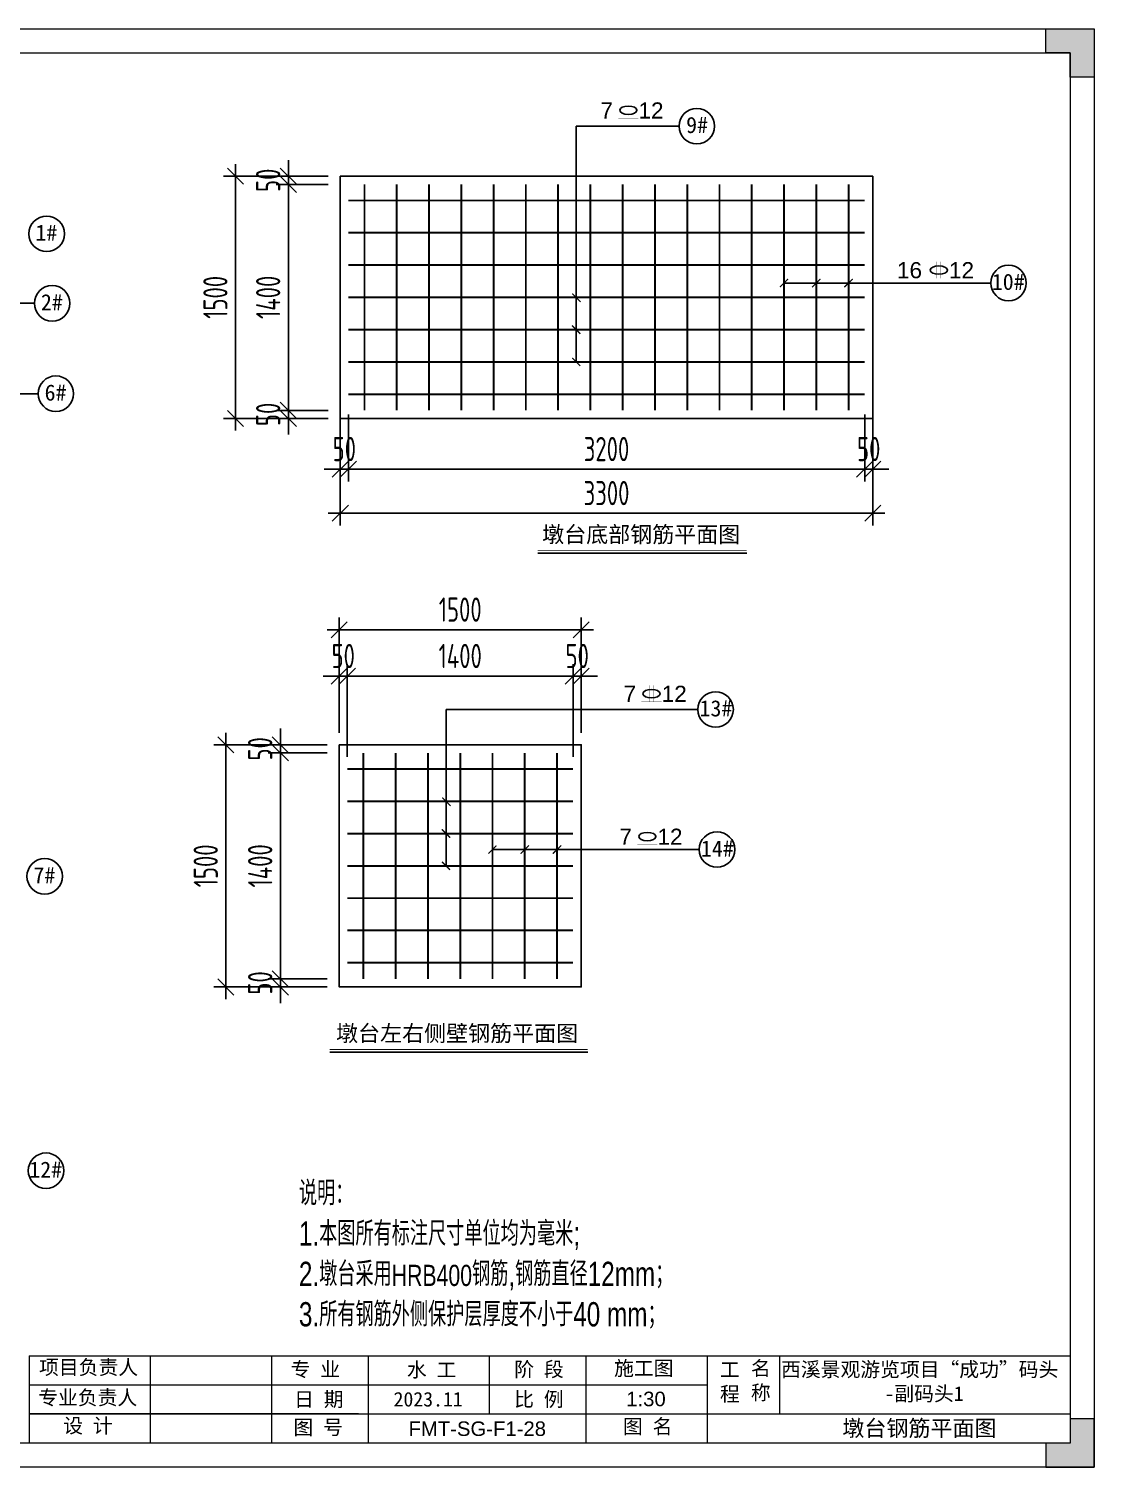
# Model space of a CAD drawing. Header units: millimetres. Extents: x 136606 to 1229059, y 82794 to 127566.
# Drawn here: x 998737 to 1005340, y 118656 to 127566 of the extents above; entities that cross this region are included whole.
import ezdxf
from ezdxf import colors
from ezdxf.entities.mleader import LeaderData, LeaderLine
from ezdxf.math import Vec2, Vec3

# ---------------------------------------------------------------- set-up
doc = ezdxf.new("R2010")
doc.units = ezdxf.units.MM
for name, color, linetype in [('00打印图框', 255, 'Continuous'), ('Frame and TB', 7, 'Continuous'), ('标识', 20, 'Continuous')]:
    doc.layers.add(name, color=color, linetype=linetype)
doc.layers.add('图框', color=7, linetype='Continuous', lineweight=13)
doc.layers.add('文本', color=3, linetype='Continuous', lineweight=13)
doc.styles.add('Arial', font='arial.ttf')
doc.styles.add('hztxt', font='ros1.shx', dxfattribs={"width": 0.8, "bigfont": 'hztxt.shx'})
doc.styles.get("Standard").update_dxf_attribs({"font": 'arial.ttf'})
doc.dimstyles.new('DIM-50', dxfattribs={"dimscale": 50, "dimtxt": 3, "dimasz": 2, "dimexe": 1.5, "dimexo": 1.5, "dimgap": 1, "dimtad": 1, "dimdec": 1, "dimdsep": 46, "dimtxsty": 'hztxt', "dimblk": 'OBLIQUE', "dimcen": 0, "dimdle": 1.5, "dimclrd": 9, "dimclre": 9, "dimclrt": 2, "dimadec": 1, "dimazin": 0, "dimtfac": 1, "dimtdec": 1, "dimtix": 1, "dimtmove": 2, "dimatfit": 3, "dimldrblk": 'OBLIQUE', "dimfxl": 15, "dimtolj": 1, "dimtzin": 0, "dimarcsym": 1})

# ---------------------------------------------------------------- blocks, each defined once
blk = doc.blocks.new('_Oblique')
at = {"color": 0, "linetype": 'ByBlock', "lineweight": -2}
blk.add_line((-0.5, -0.5), (0.5, 0.5), dxfattribs=at)
blk = doc.blocks.new('*D1907')
at = {"color": 9, "lineweight": -2, "transparency": 16777216}
for p, q in [((1000710.8, 123205.7), (1000710.8, 123630.6)), ((1002110.8, 123055.7), (1002110.8, 123630.6)), ((1000635.8, 123555.6), (1002185.8, 123555.6))]:
    blk.add_line(p, q, dxfattribs=at)
at = {"layer": 'Defpoints', "color": 0, "transparency": 16777216}
for p in [(1002110.8, 123555.6), (1000710.8, 123130.7, 0), (1002110.8, 122980.7, 0)]:
    blk.add_point(p, dxfattribs=at)
at = {"color": 9, "lineweight": -2, "transparency": 16777216, "xscale": 100, "yscale": 100, "zscale": 100, "rotation": 180}
blk.add_blockref('_Oblique', (1000710.8, 123555.6), dxfattribs=at)
at = {"color": 9, "lineweight": -2, "transparency": 16777216, "xscale": 100, "yscale": 100, "zscale": 100}
blk.add_blockref('_Oblique', (1002110.8, 123555.6), dxfattribs=at)
at = {"color": 2, "transparency": 16777216, "insert": (1001410.8, 123680.6), "char_height": 150, "attachment_point": 5, "style": 'hztxt'}
blk.add_mtext('\\A1;1400', dxfattribs=at)
blk = doc.blocks.new('*D1908')
at = {"color": 9, "lineweight": -2, "transparency": 16777216}
for p, q in [((1000660.8, 123205.7), (1000660.8, 123918.2)), ((1002160.8, 123205.7), (1002160.8, 123918.2)), ((1002235.8, 123843.2), (1000585.8, 123843.2))]:
    blk.add_line(p, q, dxfattribs=at)
at = {"layer": 'Defpoints', "color": 0, "transparency": 16777216}
for p in [(1000660.8, 123843.2), (1000660.8, 123130.7, 0), (1002160.8, 123130.7, 0)]:
    blk.add_point(p, dxfattribs=at)
at = {"color": 9, "lineweight": -2, "transparency": 16777216, "xscale": 100, "yscale": 100, "zscale": 100, "rotation": 180}
blk.add_blockref('_Oblique', (1000660.8, 123843.2), dxfattribs=at)
at = {"color": 9, "lineweight": -2, "transparency": 16777216, "xscale": 100, "yscale": 100, "zscale": 100}
blk.add_blockref('_Oblique', (1002160.8, 123843.2), dxfattribs=at)
at = {"color": 2, "transparency": 16777216, "insert": (1001410.8, 123968.2), "char_height": 150, "attachment_point": 5, "style": 'hztxt'}
blk.add_mtext('\\A1;1500', dxfattribs=at)
blk = doc.blocks.new('GW-TK')
at = {"layer": '图框', "linetype": 'Continuous', "lineweight": 0}
h = blk.add_hatch(color=256, dxfattribs=at)
h.dxf.hatch_style = 1
h.paths.add_polyline_path([(927593.55, 464715.01), (927593.55, 464710.01), (927598.55, 464710.01), (927598.55, 464705.01), (927603.55, 464705.01), (927603.55, 464715.01)])
h = blk.add_hatch(color=256, dxfattribs=at)
h.dxf.hatch_style = 1
h.paths.add_polyline_path([(927603.55, 464418.01), (927603.55, 464428.01), (927598.55, 464428.01), (927598.55, 464423.01), (927593.55, 464423.01), (927593.55, 464418.01)])
at = {"layer": '图框', "linetype": 'Continuous'}
for p, q in [((927383.55, 464441.02), (927383.55, 464423.01)), ((927408.55, 464441.02), (927408.55, 464423.01)), ((927433.55, 464441.02), (927433.55, 464423.01)), ((927453.55, 464441.02), (927453.55, 464423.01)), ((927478.55, 464441.02), (927478.55, 464429.01)), ((927498.55, 464441.02), (927498.55, 464423.01)), ((927523.55, 464441.02), (927523.55, 464423.01)), ((927538.55, 464441.02), (927538.55, 464429.01)), ((927383.55, 464435.01), (927523.55, 464435.01)), ((927451.56, 464429.01), (927383.55, 464429.01)), ((927383.55, 464429.01), (927598.55, 464429.01))]:
    blk.add_line(p, q, dxfattribs=at)
at = {"layer": '图框'}
for points in [[(927183.55, 464715.01), (927603.55, 464715.01), (927603.55, 464418.01), (927183.55, 464418.01)], [(927188.55, 464710.01), (927598.55, 464710.01), (927598.55, 464423.01), (927188.55, 464423.01)]]:
    blk.add_lwpolyline(points, close=True, dxfattribs=at)
at = {"layer": '图框', "linetype": 'Continuous', "lineweight": 0}
for points in [[(927598.55, 464705.01), (927598.55, 464710.01), (927593.55, 464710.01), (927593.55, 464715.01), (927603.55, 464715.01), (927603.55, 464705.01)], [(927598.55, 464428.01), (927598.55, 464423.01), (927593.55, 464423.01), (927593.55, 464418.01), (927603.55, 464418.01), (927603.55, 464428.01)]]:
    blk.add_lwpolyline(points, close=True, dxfattribs=at)
at = {"layer": '图框', "linetype": 'Continuous'}
blk.add_lwpolyline([(927383.55, 464441.02), (927598.55, 464441.02)], dxfattribs=at)
at = {"layer": '图框', "linetype": 'Continuous', "char_height": 3, "attachment_point": 1}
for s, width, heights, insert in [('{\\fSimSun|b0|i0|c134|p2;项目负责人}', 26.0225, [0], (927385.56, 464440.15)), ('{\\fSimSun|b0|i0|c134|p2;名 称}', 5.2119, [0], (927532.62, 464439.93)), ('{\\fSimSun|b0|i0|c134|p2;专 业}', 12.8345, [0], (927437.53, 464439.73)), ('{\\fSimSun|b0|i0|c134|p2;阶 段}', 17.4775, [0], (927483.73, 464439.73)), ('{\\fSimSun|b0|i0|c134|p2;工 程}', 5.2119, [0], (927526.21, 464439.66)), ('{\\fSimSun|b0|i0|c134|p2;专业负责人}', 24.6361, [2.04], (927385.39, 464433.9)), ('{\\fSimSun|b0|i0|c134|p2;日 期}', 11.224, [0], (927438.25, 464433.55)), ('{\\fSimSun|b0|i0|c134|p2;比 例}', 10.9146, [0], (927483.71, 464433.55)), ('{\\fSimSun|b0|i0|c134|p2;设 计}', 16.2353, [0], (927390.55, 464428.09)), ('{\\fSimSun|b0|i0|c134|p2;图 号}', 23.6261, [0], (927438.11, 464427.75)), ('{\\fSimSun|b0|i0|c134|p2;图 名}', 12.066, [0], (927506.19, 464427.94))]:
    blk.add_mtext_dynamic_manual_height_columns(s, width=width, gutter_width=17.5, heights=heights, dxfattribs=dict(at, insert=insert))
at = {"layer": '图框', "color": 3, "linetype": 'Continuous', "char_height": 3, "attachment_point": 1}
for s, width, insert in [('\\pt9;{\\fSimSun|b0|i0|c134|p2;施工图}', 18.6303, (927504.36, 464439.94)), ('{\\fSimSun|b0|i0|c134|p2;水 工}', 11.224, (927461.55, 464439.63)), ('\\pi0.39911,t9.39911;{\\fSimSun|b0|i0|c134|p2;西溪景观游览项目“成功”码头\\P\\pi21.75744,t30.75744;-副码头1}', 60.0149, (927538.45, 464439.71)), ('{\\fSimSun|b0|i0|c134|p2;2023.11}', 11.224, (927458.8, 464433.55))]:
    blk.add_mtext_dynamic_manual_height_columns(s, width=width, gutter_width=17.5, heights=[0], dxfattribs=dict(at, insert=insert))
blk = doc.blocks.new('*D1918')
at = {"color": 9, "lineweight": -2, "transparency": 16777216}
for p, q in [((1000018.5, 126727.3), (1000018.5, 125077.3)), ((1000592.6, 126652.3), (999943.5, 126652.3)), ((1000592.6, 125152.3), (999943.5, 125152.3))]:
    blk.add_line(p, q, dxfattribs=at)
at = {"layer": 'Defpoints', "color": 0, "transparency": 16777216}
for p in [(1000667.6, 126652.3), (1000018.5, 125152.3), (1000667.6, 125152.3)]:
    blk.add_point(p, dxfattribs=at)
at = {"color": 9, "lineweight": -2, "transparency": 16777216, "xscale": 100, "yscale": 100, "zscale": 100}
for p, rotation in [((1000018.5, 126652.3), 90), ((1000018.5, 125152.3), 270)]:
    blk.add_blockref('_Oblique', p, dxfattribs=dict(at, rotation=rotation))
at = {"color": 2, "transparency": 16777216, "insert": (999893.5, 125902.3), "char_height": 150, "attachment_point": 5, "rotation": 90, "style": 'hztxt'}
blk.add_mtext('\\A1;1500', dxfattribs=at)
blk = doc.blocks.new('*D1919')
at = {"color": 9, "lineweight": -2, "transparency": 16777216}
for p, q in [((1000667.6, 125077.3), (1000667.6, 124489.9)), ((1003967.6, 125077.3), (1003967.6, 124489.9)), ((1004042.6, 124564.9), (1000592.6, 124564.9))]:
    blk.add_line(p, q, dxfattribs=at)
at = {"layer": 'Defpoints', "color": 0, "transparency": 16777216}
for p in [(1000667.6, 125152.3), (1003967.6, 125152.3), (1000667.6, 124564.9)]:
    blk.add_point(p, dxfattribs=at)
at = {"color": 9, "lineweight": -2, "transparency": 16777216, "xscale": 100, "yscale": 100, "zscale": 100, "rotation": 180}
blk.add_blockref('_Oblique', (1000667.6, 124564.9), dxfattribs=at)
at = {"color": 9, "lineweight": -2, "transparency": 16777216, "xscale": 100, "yscale": 100, "zscale": 100}
blk.add_blockref('_Oblique', (1003967.6, 124564.9), dxfattribs=at)
at = {"color": 2, "transparency": 16777216, "insert": (1002317.6, 124689.9), "char_height": 150, "attachment_point": 5, "style": 'hztxt'}
blk.add_mtext('\\A1;3300', dxfattribs=at)
blk = doc.blocks.new('_ArchTick')
at = {"color": 0, "linetype": 'ByBlock', "const_width": 0.15}
blk.add_lwpolyline([(-0.5, -0.5), (0.5, 0.5)], dxfattribs=at)
blk = doc.blocks.new('*D1944')
at = {"color": 9, "lineweight": -2, "transparency": 16777216}
for p, q in [((1000660.8, 123205.7), (1000660.8, 123630.6)), ((1000710.8, 123055.7), (1000710.8, 123630.6)), ((1000660.8, 123555.6), (1000560.8, 123555.6)), ((1000710.8, 123555.6), (1000660.8, 123555.6)), ((1000710.8, 123555.6), (1000810.8, 123555.6))]:
    blk.add_line(p, q, dxfattribs=at)
at = {"layer": 'Defpoints', "color": 0, "transparency": 16777216}
for p in [(1000660.8, 123555.6), (1000660.8, 123130.7), (1000710.8, 122980.7)]:
    blk.add_point(p, dxfattribs=at)
at = {"color": 9, "lineweight": -2, "transparency": 16777216, "xscale": 100, "yscale": 100, "zscale": 100}
blk.add_blockref('_Oblique', (1000660.8, 123555.6), dxfattribs=at)
at = {"color": 9, "lineweight": -2, "transparency": 16777216, "xscale": 100, "yscale": 100, "zscale": 100, "rotation": 180}
blk.add_blockref('_Oblique', (1000710.8, 123555.6), dxfattribs=at)
at = {"color": 2, "transparency": 16777216, "insert": (1000685.8, 123680.6), "char_height": 150, "attachment_point": 5, "style": 'hztxt'}
blk.add_mtext('\\A1;50', dxfattribs=at)
blk = doc.blocks.new('*D1945')
at = {"color": 9, "lineweight": -2, "transparency": 16777216}
for p, q in [((1002110.8, 123205.7), (1002110.8, 123630.6)), ((1002160.8, 123205.7), (1002160.8, 123630.6)), ((1002110.8, 123555.6), (1002010.8, 123555.6)), ((1002160.8, 123555.6), (1002110.8, 123555.6)), ((1002160.8, 123555.6), (1002260.8, 123555.6))]:
    blk.add_line(p, q, dxfattribs=at)
at = {"layer": 'Defpoints', "color": 0, "transparency": 16777216}
for p in [(1002110.8, 123555.6), (1002110.8, 123130.7), (1002160.8, 123130.7)]:
    blk.add_point(p, dxfattribs=at)
at = {"color": 9, "lineweight": -2, "transparency": 16777216, "xscale": 100, "yscale": 100, "zscale": 100}
blk.add_blockref('_Oblique', (1002110.8, 123555.6), dxfattribs=at)
at = {"color": 9, "lineweight": -2, "transparency": 16777216, "xscale": 100, "yscale": 100, "zscale": 100, "rotation": 180}
blk.add_blockref('_Oblique', (1002160.8, 123555.6), dxfattribs=at)
at = {"color": 2, "transparency": 16777216, "insert": (1002135.8, 123680.6), "char_height": 150, "attachment_point": 5, "style": 'hztxt'}
blk.add_mtext('\\A1;50', dxfattribs=at)
blk = doc.blocks.new('*D1921')
at = {"color": 9, "lineweight": -2, "transparency": 16777216}
for p, q in [((1000345.6, 126652.3), (1000345.6, 126752.3)), ((1000592.6, 126652.3), (1000270.6, 126652.3)), ((1000345.6, 126602.2), (1000345.6, 126652.3)), ((1000592.6, 126602.2), (1000270.6, 126602.2)), ((1000345.6, 126602.2), (1000345.6, 126502.2))]:
    blk.add_line(p, q, dxfattribs=at)
at = {"layer": 'Defpoints', "color": 0, "transparency": 16777216}
for p in [(1000345.6, 126652.3), (1000667.6, 126652.3), (1000667.6, 126602.2)]:
    blk.add_point(p, dxfattribs=at)
at = {"color": 9, "lineweight": -2, "transparency": 16777216, "xscale": 100, "yscale": 100, "zscale": 100}
for p, rotation in [((1000345.6, 126652.3), 270), ((1000345.6, 126602.2), 90)]:
    blk.add_blockref('_Oblique', p, dxfattribs=dict(at, rotation=rotation))
at = {"color": 2, "transparency": 16777216, "insert": (1000220.6, 126627.3), "char_height": 150, "attachment_point": 5, "rotation": 90, "style": 'hztxt'}
blk.add_mtext('\\A1;50', dxfattribs=at)
blk = doc.blocks.new('*D1922')
at = {"color": 9, "lineweight": -2, "transparency": 16777216}
for p, q in [((1000345.6, 126677.2), (1000345.6, 125127.2)), ((1000592.6, 126602.2), (1000270.6, 126602.2)), ((1000592.6, 125202.2), (1000270.6, 125202.2))]:
    blk.add_line(p, q, dxfattribs=at)
at = {"layer": 'Defpoints', "color": 0, "transparency": 16777216}
for p in [(1000667.6, 126602.2), (1000345.6, 125202.2), (1000667.6, 125202.2)]:
    blk.add_point(p, dxfattribs=at)
at = {"color": 9, "lineweight": -2, "transparency": 16777216, "xscale": 100, "yscale": 100, "zscale": 100}
for p, rotation in [((1000345.6, 126602.2), 90), ((1000345.6, 125202.2), 270)]:
    blk.add_blockref('_Oblique', p, dxfattribs=dict(at, rotation=rotation))
at = {"color": 2, "transparency": 16777216, "insert": (1000220.6, 125902.2), "char_height": 150, "attachment_point": 5, "rotation": 90, "style": 'hztxt'}
blk.add_mtext('\\A1;1400', dxfattribs=at)
blk = doc.blocks.new('*D1923')
at = {"color": 9, "lineweight": -2, "transparency": 16777216}
for p, q in [((1000345.6, 125202.2), (1000345.6, 125302.2)), ((1000592.6, 125202.2), (1000270.6, 125202.2)), ((1000345.6, 125202.2), (1000345.6, 125152.3)), ((1000592.6, 125152.3), (1000270.6, 125152.3)), ((1000345.6, 125152.3), (1000345.6, 125052.3))]:
    blk.add_line(p, q, dxfattribs=at)
at = {"layer": 'Defpoints', "color": 0, "transparency": 16777216}
for p in [(1000667.6, 125202.2), (1000345.6, 125152.3), (1000667.6, 125152.3)]:
    blk.add_point(p, dxfattribs=at)
at = {"color": 9, "lineweight": -2, "transparency": 16777216, "xscale": 100, "yscale": 100, "zscale": 100}
for p, rotation in [((1000345.6, 125202.2), 270), ((1000345.6, 125152.3), 90)]:
    blk.add_blockref('_Oblique', p, dxfattribs=dict(at, rotation=rotation))
at = {"color": 2, "transparency": 16777216, "insert": (1000220.6, 125177.3), "char_height": 150, "attachment_point": 5, "rotation": 90, "style": 'hztxt'}
blk.add_mtext('\\A1;50', dxfattribs=at)
blk = doc.blocks.new('*D1924')
at = {"color": 9, "lineweight": -2, "transparency": 16777216}
for p, q in [((1000667.6, 125177.2), (1000667.6, 124762.5)), ((1000717.6, 125177.2), (1000717.6, 124762.5)), ((1000667.6, 124837.5), (1000567.6, 124837.5)), ((1000717.6, 124837.5), (1000667.6, 124837.5)), ((1000717.6, 124837.5), (1000817.6, 124837.5))]:
    blk.add_line(p, q, dxfattribs=at)
at = {"layer": 'Defpoints', "color": 0, "transparency": 16777216}
for p in [(1000667.6, 125252.2), (1000717.6, 125252.2), (1000667.6, 124837.5)]:
    blk.add_point(p, dxfattribs=at)
at = {"color": 9, "lineweight": -2, "transparency": 16777216, "xscale": 100, "yscale": 100, "zscale": 100}
blk.add_blockref('_Oblique', (1000667.6, 124837.5), dxfattribs=at)
at = {"color": 9, "lineweight": -2, "transparency": 16777216, "xscale": 100, "yscale": 100, "zscale": 100, "rotation": 180}
blk.add_blockref('_Oblique', (1000717.6, 124837.5), dxfattribs=at)
at = {"color": 2, "transparency": 16777216, "insert": (1000692.6, 124962.5), "char_height": 150, "attachment_point": 5, "style": 'hztxt'}
blk.add_mtext('\\A1;50', dxfattribs=at)
blk = doc.blocks.new('*D1925')
at = {"color": 9, "lineweight": -2, "transparency": 16777216}
for p, q in [((1000717.6, 125177.2), (1000717.6, 124762.5)), ((1003917.6, 125177.2), (1003917.6, 124762.5)), ((1000642.6, 124837.5), (1003992.6, 124837.5))]:
    blk.add_line(p, q, dxfattribs=at)
at = {"layer": 'Defpoints', "color": 0, "transparency": 16777216}
for p in [(1000717.6, 125252.2), (1003917.6, 125252.2), (1003917.6, 124837.5)]:
    blk.add_point(p, dxfattribs=at)
at = {"color": 9, "lineweight": -2, "transparency": 16777216, "xscale": 100, "yscale": 100, "zscale": 100, "rotation": 180}
blk.add_blockref('_Oblique', (1000717.6, 124837.5), dxfattribs=at)
at = {"color": 9, "lineweight": -2, "transparency": 16777216, "xscale": 100, "yscale": 100, "zscale": 100}
blk.add_blockref('_Oblique', (1003917.6, 124837.5), dxfattribs=at)
at = {"color": 2, "transparency": 16777216, "insert": (1002317.6, 124962.5), "char_height": 150, "attachment_point": 5, "style": 'hztxt'}
blk.add_mtext('\\A1;3200', dxfattribs=at)
blk = doc.blocks.new('*D1946')
at = {"color": 9, "lineweight": -2, "transparency": 16777216}
for p, q in [((1003917.6, 125177.2), (1003917.6, 124762.5)), ((1003967.6, 125177.2), (1003967.6, 124762.5)), ((1003917.6, 124837.5), (1003817.6, 124837.5)), ((1003917.6, 124837.5), (1003967.6, 124837.5)), ((1003967.6, 124837.5), (1004067.6, 124837.5))]:
    blk.add_line(p, q, dxfattribs=at)
at = {"layer": 'Defpoints', "color": 0, "transparency": 16777216}
for p in [(1003917.6, 125252.2), (1003967.6, 125252.2), (1003967.6, 124837.5)]:
    blk.add_point(p, dxfattribs=at)
at = {"color": 9, "lineweight": -2, "transparency": 16777216, "xscale": 100, "yscale": 100, "zscale": 100}
blk.add_blockref('_Oblique', (1003917.6, 124837.5), dxfattribs=at)
at = {"color": 9, "lineweight": -2, "transparency": 16777216, "xscale": 100, "yscale": 100, "zscale": 100, "rotation": 180}
blk.add_blockref('_Oblique', (1003967.6, 124837.5), dxfattribs=at)
at = {"color": 2, "transparency": 16777216, "insert": (1003942.6, 124962.5), "char_height": 150, "attachment_point": 5, "style": 'hztxt'}
blk.add_mtext('\\A1;50', dxfattribs=at)
blk = doc.blocks.new('钢筋符号')
at = {"const_width": 1}
for points in [[(327746.8, 120569.8), (327746.8, 120466.6)], [(327771.8, 120569.8), (327771.8, 120466.6)], [(327696.8, 120466.6), (327821.8, 120466.6)]]:
    blk.add_lwpolyline(points, dxfattribs=at)
blk.add_ellipse((327759.3, 120517.6), major_axis=(53.4, 0), ratio=0.493333)
blk = doc.blocks.new('*U1856')
at = {"layer": 'Frame and TB'}
blk.add_blockref('钢筋符号', (-327759.3, -120518.2), dxfattribs=at)
blk = doc.blocks.new('*U1857')
at = {"color": 0, "linetype": 'ByBlock', "lineweight": -2, "transparency": 16777216}
blk.add_blockref('*U1856', (0, 0), dxfattribs=at)
blk = doc.blocks.new('*U1854')
at = {"layer": 'Frame and TB'}
blk.add_blockref('钢筋符号', (-327759.3, -120518.2), dxfattribs=at)
blk = doc.blocks.new('*U1855')
at = {"color": 0, "linetype": 'ByBlock', "lineweight": -2, "transparency": 16777216}
blk.add_blockref('*U1854', (0, 0), dxfattribs=at)
blk = doc.blocks.new('*U1860')
at = {"layer": 'Frame and TB'}
blk.add_blockref('钢筋符号', (-327759.3, -120518.2), dxfattribs=at)
blk = doc.blocks.new('*U1861')
at = {"color": 0, "linetype": 'ByBlock', "lineweight": -2, "transparency": 16777216}
blk.add_blockref('*U1860', (0, 0), dxfattribs=at)
blk = doc.blocks.new('*U1858')
at = {"layer": 'Frame and TB'}
blk.add_blockref('钢筋符号', (-327759.3, -120518.2), dxfattribs=at)
blk = doc.blocks.new('*U1859')
at = {"color": 0, "linetype": 'ByBlock', "lineweight": -2, "transparency": 16777216}
blk.add_blockref('*U1858', (0, 0), dxfattribs=at)
blk = doc.blocks.new('*D1926')
at = {"color": 9, "lineweight": -2, "transparency": 16777216}
for p, q in [((1000296, 123130.7), (1000296, 123230.7)), ((1000585.8, 123130.7), (1000221, 123130.7)), ((1000585.8, 123080.7), (1000221, 123080.7)), ((1000296, 123130.7), (1000296, 123080.7)), ((1000296, 123080.7), (1000296, 122980.7))]:
    blk.add_line(p, q, dxfattribs=at)
at = {"layer": 'Defpoints', "color": 0, "transparency": 16777216}
for p in [(1000296, 123080.7), (1000660.8, 123130.7, 0), (1000660.8, 123080.7, 0)]:
    blk.add_point(p, dxfattribs=at)
at = {"color": 9, "lineweight": -2, "transparency": 16777216, "xscale": 100, "yscale": 100, "zscale": 100}
for p, rotation in [((1000296, 123130.7), 270), ((1000296, 123080.7), 90)]:
    blk.add_blockref('_Oblique', p, dxfattribs=dict(at, rotation=rotation))
at = {"color": 2, "transparency": 16777216, "insert": (1000171, 123105.7), "char_height": 150, "attachment_point": 5, "rotation": 90, "style": 'hztxt'}
blk.add_mtext('\\A1;50', dxfattribs=at)
blk = doc.blocks.new('*D1927')
at = {"color": 9, "lineweight": -2, "transparency": 16777216}
for p, q in [((1000296, 123155.7), (1000296, 121605.7)), ((1000585.8, 123080.7), (1000221, 123080.7)), ((1000585.8, 121680.7), (1000221, 121680.7))]:
    blk.add_line(p, q, dxfattribs=at)
at = {"layer": 'Defpoints', "color": 0, "transparency": 16777216}
for p in [(1000660.8, 123080.7, 0), (1000296, 121680.7), (1000660.8, 121680.7, 0)]:
    blk.add_point(p, dxfattribs=at)
at = {"color": 9, "lineweight": -2, "transparency": 16777216, "xscale": 100, "yscale": 100, "zscale": 100}
for p, rotation in [((1000296, 123080.7), 90), ((1000296, 121680.7), 270)]:
    blk.add_blockref('_Oblique', p, dxfattribs=dict(at, rotation=rotation))
at = {"color": 2, "transparency": 16777216, "insert": (1000171, 122380.7), "char_height": 150, "attachment_point": 5, "rotation": 90, "style": 'hztxt'}
blk.add_mtext('\\A1;1400', dxfattribs=at)
blk = doc.blocks.new('*D1928')
at = {"color": 9, "lineweight": -2, "transparency": 16777216}
for p, q in [((999958.7, 123205.7), (999958.7, 121555.7)), ((1000585.8, 123130.7), (999883.7, 123130.7)), ((1000585.8, 121630.7), (999883.7, 121630.7))]:
    blk.add_line(p, q, dxfattribs=at)
at = {"layer": 'Defpoints', "color": 0, "transparency": 16777216}
for p in [(1000660.8, 123130.7, 0), (999958.7, 121630.7), (1000660.8, 121630.7, 0)]:
    blk.add_point(p, dxfattribs=at)
at = {"color": 9, "lineweight": -2, "transparency": 16777216, "xscale": 100, "yscale": 100, "zscale": 100}
for p, rotation in [((999958.7, 123130.7), 90), ((999958.7, 121630.7), 270)]:
    blk.add_blockref('_Oblique', p, dxfattribs=dict(at, rotation=rotation))
at = {"color": 2, "transparency": 16777216, "insert": (999833.7, 122380.7), "char_height": 150, "attachment_point": 5, "rotation": 90, "style": 'hztxt'}
blk.add_mtext('\\A1;1500', dxfattribs=at)
blk = doc.blocks.new('*D1929')
at = {"color": 9, "lineweight": -2, "transparency": 16777216}
for p, q in [((1000296, 121680.7), (1000296, 121780.7)), ((1000585.8, 121680.7), (1000221, 121680.7)), ((1000585.8, 121630.7), (1000221, 121630.7)), ((1000296, 121680.7), (1000296, 121630.7)), ((1000296, 121630.7), (1000296, 121530.7))]:
    blk.add_line(p, q, dxfattribs=at)
at = {"layer": 'Defpoints', "color": 0, "transparency": 16777216}
for p in [(1000296, 121630.7), (1000660.8, 121680.7), (1000660.8, 121630.7)]:
    blk.add_point(p, dxfattribs=at)
at = {"color": 9, "lineweight": -2, "transparency": 16777216, "xscale": 100, "yscale": 100, "zscale": 100}
for p, rotation in [((1000296, 121680.7), 270), ((1000296, 121630.7), 90)]:
    blk.add_blockref('_Oblique', p, dxfattribs=dict(at, rotation=rotation))
at = {"color": 2, "transparency": 16777216, "insert": (1000171, 121655.7), "char_height": 150, "attachment_point": 5, "rotation": 90, "style": 'hztxt'}
blk.add_mtext('\\A1;50', dxfattribs=at)

msp = doc.modelspace()

# ---------------------------------------------------------------- linework, layer by layer
for p, q in [((1001891.2881, 124317.6692), (1003186.1958, 124317.6692)), ((1000602.1631, 121227.2772), (1002200.8904, 121227.2772))]:
    msp.add_line(p, q)
msp.add_lwpolyline([(1000667.5508, 126652.2678), (1003967.5508, 126652.2678), (1003967.5508, 125152.2678), (1000667.5508, 125152.2678), (1000667.5508, 126652.2678)])
for points, const_width in [([(1003591.7109, 125965.2545), (1003643.473, 126016.6658)], 8), ([(1003791.7109, 125965.2545), (1003843.473, 126016.6658)], 8), ([(1002157.2757, 125873.7127), (1002105.5136, 125925.124)], 8), ([(1002155.2769, 125676.5382), (1002103.5148, 125727.9495)], 8), ([(1001891.2881, 124333.4692), (1003186.1958, 124333.4692)], 5.4), ([(1001350.7975, 122752.175), (1001299.0354, 122803.5863)], 8), ([(1001348.7987, 122555.0005), (1001297.0366, 122606.4118)], 8), ([(1001784.9109, 122456.0336), (1001836.673, 122507.4449)], 8), ([(1001984.9109, 122456.0336), (1002036.673, 122507.4449)], 8), ([(1000602.1631, 121243.0772), (1002200.8904, 121243.0772)], 5.4)]:
    msp.add_lwpolyline(points, dxfattribs=dict(const_width=const_width))
msp.add_lwpolyline([(1000660.792, 123130.7062), (1002160.792, 123130.7062), (1002160.792, 121630.7301), (1000660.792, 121630.7301)], close=True)
for centre in [(1002876.777, 126962.7209), (998847.7778, 126295.838), (1004809.1383, 125990.9601), (998882.1533, 125865.3275), (998904.9993, 125305.2641), (1002993.4664, 123349.2501), (1003002.3383, 122481.7393), (998835.6873, 122315.9059), (998843.9186, 120492.491)]:
    msp.add_circle(centre, 110)
at = {"layer": '标识', "const_width": 12}
for points in [[(1000817.592, 126602.2439), (1000817.592, 125202.2439)], [(1001017.592, 126602.2439), (1001017.592, 125202.2439)], [(1001217.592, 126602.2439), (1001217.592, 125202.2439)], [(1001417.592, 126602.2439), (1001417.592, 125202.2439)], [(1001617.592, 126602.2439), (1001617.592, 125202.2439)], [(1001817.592, 126602.2439), (1001817.592, 125202.2439)], [(1002017.592, 126602.2439), (1002017.592, 125202.2439)], [(1002217.592, 126602.2439), (1002217.592, 125202.2439)], [(1002417.592, 126602.2439), (1002417.592, 125202.2439)], [(1002617.592, 126602.2439), (1002617.592, 125202.2439)], [(1002817.592, 126602.2439), (1002817.592, 125202.2439)], [(1003017.592, 126602.2439), (1003017.592, 125202.2439)], [(1003217.592, 126602.2439), (1003217.592, 125202.2439)], [(1003417.592, 126602.2439), (1003417.592, 125202.2439)], [(1003617.592, 126602.2439), (1003617.592, 125202.2439)], [(1003817.592, 126602.2439), (1003817.592, 125202.2439)], [(1000717.592, 126502.2439), (1003917.5508, 126502.2439)], [(1000717.592, 126302.2439), (1003917.5508, 126302.2439)], [(1000717.592, 126102.2439), (1003917.5508, 126102.2439)], [(1000717.592, 125902.2439), (1003917.5508, 125902.2439)], [(1000717.592, 125702.2439), (1003917.5508, 125702.2439)], [(1000717.592, 125502.2439), (1003917.5508, 125502.2439)], [(1000717.592, 125302.2439), (1003917.5508, 125302.2439)], [(1000810.792, 123080.7062), (1000810.792, 121680.7062)], [(1001010.792, 123080.7062), (1001010.792, 121680.7062)], [(1001210.792, 123080.7062), (1001210.792, 121680.7062)], [(1001410.792, 123080.7062), (1001410.792, 121680.7062)], [(1001610.792, 123080.7062), (1001610.792, 121680.7062)], [(1001810.792, 123080.7062), (1001810.792, 121680.7062)], [(1002010.792, 123080.7062), (1002010.792, 121680.7062)], [(1000710.792, 122980.7062), (1002110.792, 122980.7062)], [(1000710.792, 122780.7062), (1002110.792, 122780.7062)], [(1000710.792, 122580.7062), (1002110.792, 122580.7062)], [(1000710.792, 122380.7062), (1002110.792, 122380.7062)], [(1000710.792, 122180.7062), (1002110.792, 122180.7062)], [(1000710.792, 121980.7062), (1002110.792, 121980.7062)], [(1000710.792, 121780.7062), (1002110.792, 121780.7062)]]:
    msp.add_lwpolyline(points, dxfattribs=at)

# ---------------------------------------------------------------- block references
at = {"xscale": -1}
for name, p in [('*U1855', (1002452.6217, 127061.4085)), ('*U1857', (1004376.9683, 126071.8682)), ('*U1859', (1002596.3223, 123447.9377)), ('*U1861', (1002570.1683, 122562.6473))]:
    msp.add_blockref(name, p, dxfattribs=at)
at = {"layer": '文本', "xscale": 30, "yscale": 30, "zscale": 30}
msp.add_blockref('GW-TK', (-26822766.2555, -13813884.5392), dxfattribs=at)

# ---------------------------------------------------------------- texts
at = {"style": 'Arial'}
for s, p in [('7', (1002279.7515, 127009.9136)), ('12', (1002515.6482, 127009.9136)), ('16', (1004117.4723, 126020.3733)), ('12', (1004439.9949, 126020.3733)), ('7', (1002423.4521, 123396.4427)), ('12', (1002659.3488, 123396.4427)), ('7', (1002397.2982, 122511.1524)), ('12', (1002633.1949, 122511.1524))]:
    msp.add_text(s, height=100, dxfattribs=at).set_placement(p)
at = {"char_height": 100, "attachment_point": 5, "line_spacing_factor": 2, "style": 'Arial'}
for s, insert in [('{\\fSimSun|b0|i0|c134|p2;9#}', (1002878.8205, 126969.2654)), ('{\\fSimSun|b0|i0|c134|p2;1#}', (998845.7343, 126302.3825)), ('{\\fSimSun|b0|i0|c134|p2;10#}', (1004807.0948, 125997.5046)), ('{\\fSimSun|b0|i0|c134|p2;2#}', (998880.1098, 125871.872)), ('{\\fSimSun|b0|i0|c134|p2;6#}', (998902.9557, 125311.8086)), ('{\\fSimSun|b0|i0|c134|p2;墩台底部钢筋平面图}', (1002532.6195, 124428.2308)), ('{\\fSimSun|b0|i0|c134|p2;13#}', (1002995.5099, 123355.7945)), ('{\\fSimSun|b0|i0|c134|p2;14#}', (1003004.3717, 122488.2837)), ('{\\fSimSun|b0|i0|c134|p2;7#}', (998833.6438, 122322.4504)), ('{\\fSimSun|b0|i0|c134|p2;墩台左右侧壁钢筋平面图}', (1001391.4958, 121337.8387)), ('{\\fSimSun|b0|i0|c134|p2;12#}', (998841.8751, 120499.0354)), ('{\\fSimSun|b0|i0|c134|p2;墩台钢筋平面图}', (1004256.851, 118892.0842))]:
    msp.add_mtext(s, dxfattribs=dict(at, insert=insert))
at = {"insert": (1000411.0332, 120428.5419), "char_height": 150, "attachment_point": 1, "style": 'Arial'}
msp.add_mtext_dynamic_manual_height_columns('{\\Ffsdb-e,hztxt|c134;\\W0.75;说明：\\P1.本图所有标注尺寸单位均为毫米;\\P2.墩台采用\\H0.875x;HRB400\\H1.1429x;钢筋,钢筋直径12mm；\\P\\H0.99996x;3.所有钢筋外侧保护层厚度不小于40 mm；}', width=3886.542297, gutter_width=12.5, heights=[0], dxfattribs=at)
at = {"layer": '00打印图框', "color": 6, "char_height": 90, "attachment_point": 1, "style": 'Arial'}
for s, width, gutter_width, heights, insert in [('1:30', 39.404991, 2.8125, [0], (1002439.7254, 119123.7243)), ('{\\C256;FMT-SG-F1-28}', 138.940173, 0, [18.9488], (1001090.3057, 118939.473))]:
    msp.add_mtext_dynamic_manual_height_columns(s, width=width, gutter_width=gutter_width, heights=heights, dxfattribs=dict(at, insert=insert))

# ---------------------------------------------------------------- dimensions: what is measured, and where the dimension line sits
for base, p1, p2, picture, middle in [((1000018.4906, 125152.2678), (1000667.5508, 126652.2678), (1000667.5508, 125152.2678), '*D1918', (999893.4906, 125902.2678)), ((1000345.5638, 126652.2678), (1000667.5508, 126602.2439), (1000667.5508, 126652.2678), '*D1921', (1000220.5638, 126627.2558)), ((1000345.5638, 125202.2439), (1000667.5508, 126602.2439), (1000667.5508, 125202.2439), '*D1922', (1000220.5638, 125902.2439)), ((1000345.5638, 125152.2678), (1000667.5508, 125202.2439), (1000667.5508, 125152.2678), '*D1923', (1000220.5638, 125177.2558)), ((1000295.9596, 123080.7062, -0.0005), (1000660.792, 123130.7062), (1000660.792, 123080.7062), '*D1926', (1000170.9596, 123105.7062, -0.0005)), ((999958.726, 121630.7301, -0.0005), (1000660.792, 123130.7062), (1000660.792, 121630.7301), '*D1928', (999833.726, 122380.7181, -0.0005)), ((1000295.9596, 121680.7301, -0.0005), (1000660.792, 123080.7062), (1000660.792, 121680.7301), '*D1927', (1000170.9596, 122380.7181, -0.0005)), ((1000295.9596, 121630.7301), (1000660.792, 121680.7301), (1000660.792, 121630.7301), '*D1929', (1000170.9596, 121655.7301))]:
    dim = msp.add_linear_dim(base=base, p1=p1, p2=p2, angle=90, dimstyle='DIM-50')
    dim.commit()
    dim.dimension.update_dxf_attribs({"geometry": picture, "text_midpoint": middle})
for base, p1, p2, picture, middle in [((1000667.5508, 124837.4879), (1000717.592, 125252.2439), (1000667.5508, 125252.2439), '*D1924', (1000692.5714, 124962.4879)), ((1003917.5508, 124837.4879), (1000717.592, 125252.2439), (1003917.5508, 125252.2439), '*D1925', (1002317.5714, 124962.4879)), ((1003967.5508, 124837.4879), (1003917.5508, 125252.2439), (1003967.5508, 125252.2439), '*D1946', (1003942.5508, 124962.4879)), ((1000667.5508, 124564.8847), (1003967.5508, 125152.2678), (1000667.5508, 125152.2678), '*D1919', (1002317.5508, 124689.8847)), ((1000660.792, 123843.1764, -0.0005), (1002160.792, 123130.7062), (1000660.792, 123130.7062), '*D1908', (1001410.792, 123968.1764, -0.0005)), ((1000660.792, 123555.5765), (1000710.792, 122980.7062), (1000660.792, 123130.7062), '*D1944', (1000685.792, 123680.5765)), ((1002110.792, 123555.5765, -0.0005), (1000710.792, 123130.7062), (1002110.792, 122980.7062), '*D1907', (1001410.792, 123680.5765, -0.0005)), ((1002110.792, 123555.5765), (1002160.792, 123130.7062), (1002110.792, 123130.7062), '*D1945', (1002135.792, 123680.5765))]:
    dim = msp.add_linear_dim(base=base, p1=p1, p2=p2, dimstyle='DIM-50')
    dim.commit()
    dim.dimension.update_dxf_attribs({"geometry": picture, "text_midpoint": middle})

# ---------------------------------------------------------------- leaders
ml = msp.add_multileader_mtext('Standard')
ml.set_content('', color=256)
ml.set_leader_properties()
ml.set_arrow_properties(name='ARCHTICK')
ml.build(insert=Vec2(0, 0))
ml.multileader.update_dxf_attribs({"dogleg_length": 1000, "arrow_head_size": 50})
ctx = ml.context
ctx.base_point, ctx.arrow_head_size, ctx.plane_origin = Vec3(1002766.777, 126962.7209), 50, Vec3(1002129.3958, 125572.2678)
ctx.text_align_type = 2
notes = []
notes.append((ctx, [(0, (1, 1, 0), (1002129.3958, 126962.7209), (1, 0), 637.3811, [(0, [(1002129.3958, 125502.2439)], 0, [])])]))
ctx.mtext.insert, ctx.mtext.alignment, ctx.mtext.flow_direction = Vec3(1002768.777, 126964.7209), 3, 5
ml = msp.add_multileader_mtext('Standard')
ml.set_content('', color=256)
ml.set_leader_properties()
ml.set_arrow_properties(name='ARCHTICK')
ml.build(insert=Vec2(0, 0))
ml.multileader.update_dxf_attribs({"dogleg_length": 0, "arrow_head_size": 50})
ctx = ml.context
ctx.base_point, ctx.arrow_head_size, ctx.plane_origin = Vec3(1004695.1383, 125990.9601), 50, Vec3(1003417.592, 125990.9601)
notes.append((ctx, [(1, (1, 1, 0), (1004695.1383, 125990.9601), (1, 0), 0, [(0, [(1003417.592, 125990.9601)], 0, [])])]))
ctx.mtext.insert, ctx.mtext.flow_direction = Vec3(1004697.1383, 125992.9601), 5
ml = msp.add_multileader_mtext('Standard')
ml.set_content('', color=256)
ml.set_leader_properties()
ml.set_arrow_properties(name='ARCHTICK')
ml.build(insert=Vec2(0, 0))
ml.multileader.update_dxf_attribs({"dogleg_length": 0, "arrow_head_size": 50})
ctx = ml.context
ctx.base_point, ctx.arrow_head_size, ctx.plane_origin = Vec3(998768.1533, 125865.3275), 50, Vec3(997252.3311, 125865.3275)
notes.append((ctx, [(1, (1, 1, 0), (998768.1533, 125865.3275), (1, 0), 0, [(0, [(997252.3311, 125865.3275)], 0, [])])]))
ctx.mtext.insert, ctx.mtext.flow_direction = Vec3(998770.1533, 125867.3275), 5
ml = msp.add_multileader_mtext('Standard')
ml.set_content('', color=256)
ml.set_leader_properties()
ml.set_arrow_properties(name='ARCHTICK')
ml.build(insert=Vec2(0, 0))
ml.multileader.update_dxf_attribs({"dogleg_length": 0, "arrow_head_size": 50})
ctx = ml.context
ctx.base_point, ctx.arrow_head_size, ctx.plane_origin = Vec3(998790.9993, 125305.2641), 50, Vec3(997782.3311, 125305.2641)
notes.append((ctx, [(1, (1, 1, 0), (998790.9993, 125305.2641), (1, 0), 0, [(0, [(997852.3311, 125305.2641)], 0, [])])]))
ctx.mtext.insert, ctx.mtext.flow_direction = Vec3(998792.9993, 125307.2641), 5
ml = msp.add_multileader_mtext('Standard')
ml.set_content('', color=256)
ml.set_leader_properties()
ml.set_arrow_properties(name='ARCHTICK')
ml.build(insert=Vec2(0, 0))
ml.multileader.update_dxf_attribs({"dogleg_length": 1000, "arrow_head_size": 50})
ctx = ml.context
ctx.base_point, ctx.arrow_head_size, ctx.plane_origin = Vec3(1002883.4664, 123349.2501), 50, Vec3(1001322.9177, 122450.7301)
ctx.text_align_type = 2
notes.append((ctx, [(0, (1, 1, 0), (1001322.9177, 123349.2501), (1, 0), 1560.5487, [(0, [(1001322.9177, 122380.7062)], 0, [])])]))
ctx.mtext.insert, ctx.mtext.alignment, ctx.mtext.flow_direction = Vec3(1002885.4664, 123351.2501), 3, 5
ml = msp.add_multileader_mtext('Standard')
ml.set_content('', color=256)
ml.set_leader_properties()
ml.set_arrow_properties(name='ARCHTICK')
ml.build(insert=Vec2(0, 0))
ml.multileader.update_dxf_attribs({"dogleg_length": 0, "arrow_head_size": 50})
ctx = ml.context
ctx.base_point, ctx.arrow_head_size, ctx.plane_origin = Vec3(1002888.3383, 122481.7393), 50, Vec3(1001610.792, 122481.7393)
notes.append((ctx, [(1, (1, 1, 0), (1002888.3383, 122481.7393), (1, 0), 0, [(0, [(1001610.792, 122481.7393)], 0, [])])]))
ctx.mtext.insert, ctx.mtext.flow_direction = Vec3(1002890.3383, 122483.7393), 5
for ctx, leaders in notes:
    for number, flags, end, landing, length, lines in leaders:
        leader = LeaderData()
        leader.index, (leader.has_last_leader_line, leader.has_dogleg_vector, leader.attachment_direction) = number, flags
        leader.last_leader_point, leader.dogleg_vector, leader.dogleg_length = Vec3(end), Vec3(landing), length
        for number, points, colour, breaks in lines:
            line = LeaderLine()
            line.index, line.vertices, line.color, line.breaks = number, Vec3.list(points), colors.encode_raw_color(colour), breaks
            leader.lines.append(line)
        ctx.leaders.append(leader)

doc.saveas('drawing.dxf')
